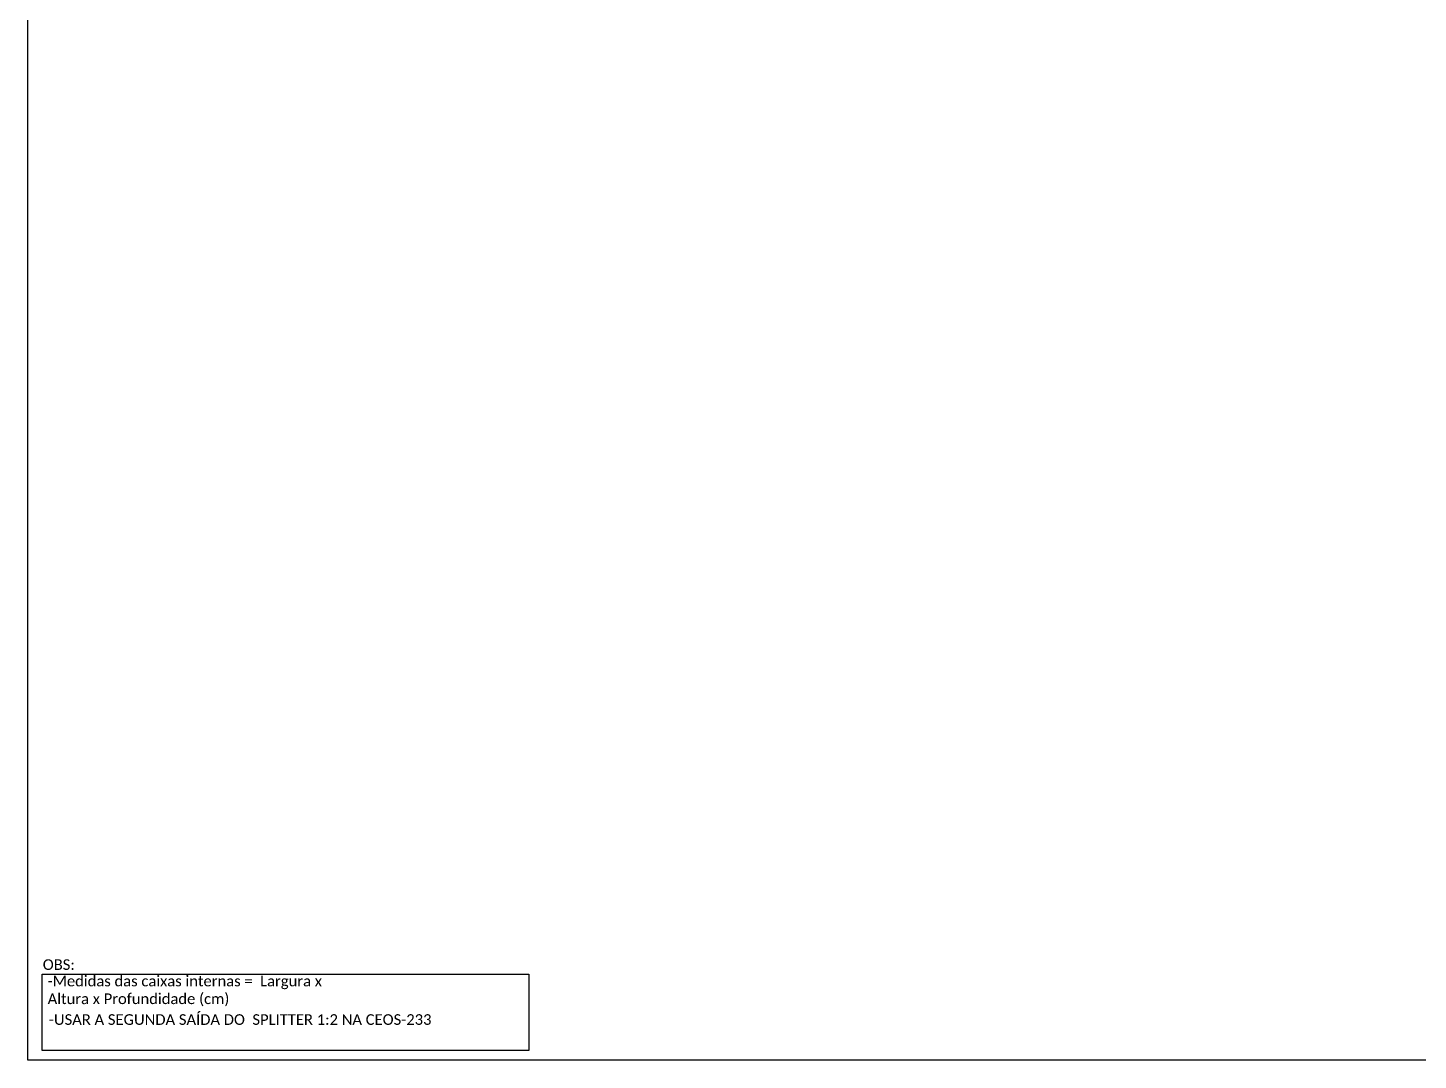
# Model space of a CAD drawing. Header units: metres. Extents: x -1362 to 1242, y -4 to 943.
# Drawn here: x -3 to 617, y -4 to 457 of the extents above; entities that cross this region are included whole.
import ezdxf

# ---------------------------------------------------------------- set-up
doc = ezdxf.new("R2010")
doc.units = ezdxf.units.M
doc.styles.add('MtXpl_Calibri', font='calibri.ttf')

msp = doc.modelspace()

# ---------------------------------------------------------------- linework, layer by layer
msp.add_lwpolyline([(-3.49, 942.54), (1241.92, 942.54), (1241.92, -3.64), (-3.49, -3.64)], close=True)
at = {"color": 10}
msp.add_lwpolyline([(2.94, 34.76), (219.9, 34.76), (219.9, 0.69), (2.94, 0.69)], close=True, dxfattribs=at)

# ---------------------------------------------------------------- texts
at = {"color": 1, "linetype": 'Continuous', "lineweight": 0, "attachment_point": 1, "style": 'MtXpl_Calibri'}
for s, insert, char_height, width in [('OBS:', (3.18, 41.37), 4.74, 146.1525), ('-Medidas das caixas internas =  Largura x Altura x Profundidade (cm)', (5.36, 34.03), 4.7402, 137.4889), ('-USAR A SEGUNDA SAÍDA DO  SPLITTER 1:2 NA CEOS-233', (5.91, 16.86), 4.7402, 219.2287)]:
    msp.add_mtext(s, dxfattribs=dict(at, insert=insert, char_height=char_height, width=width))

doc.saveas('drawing.dxf')
